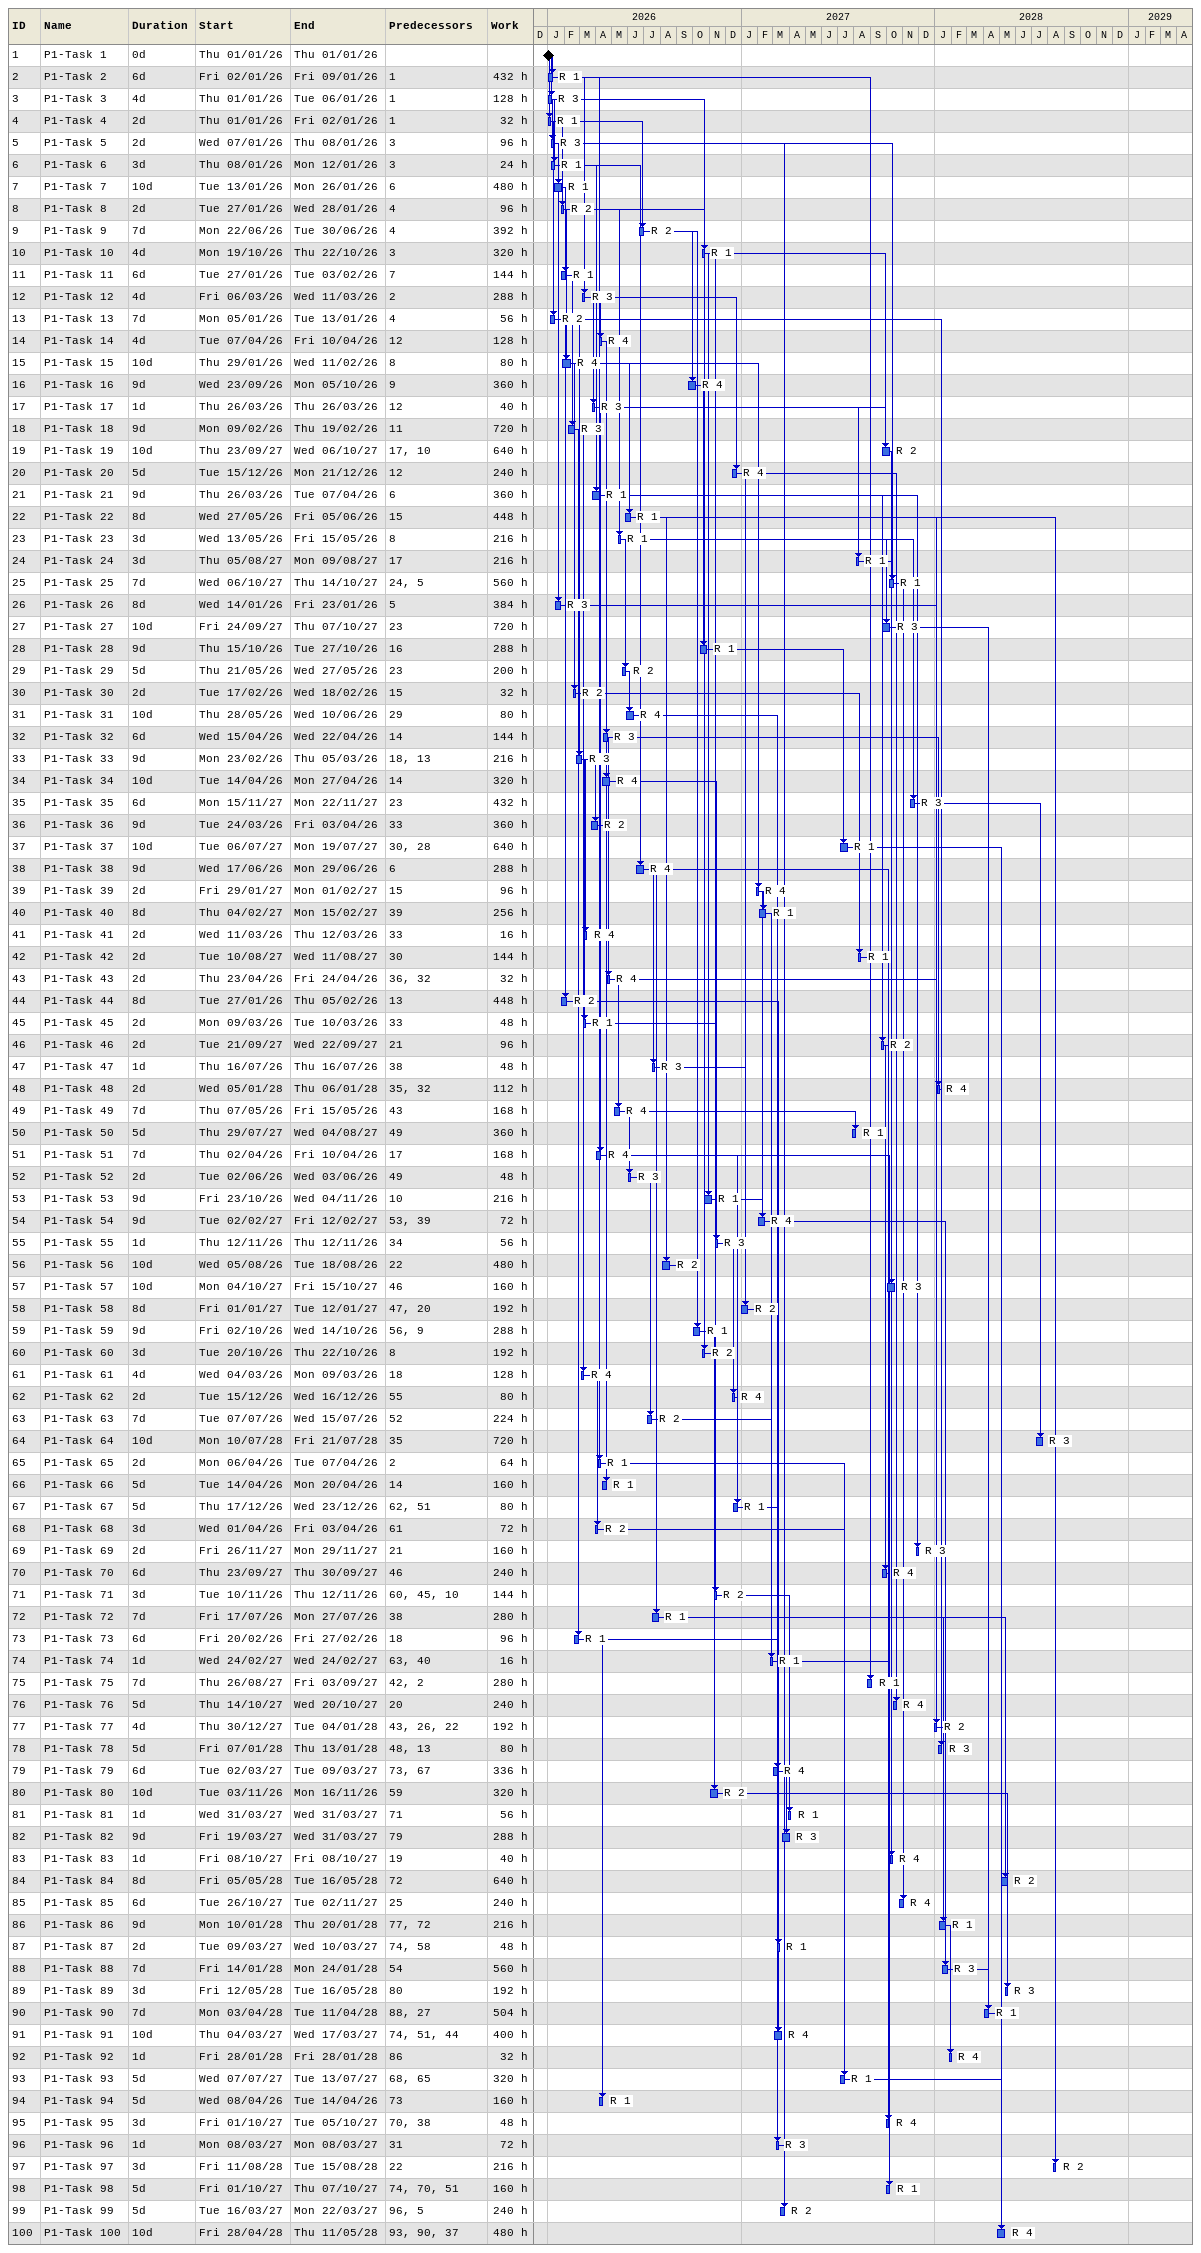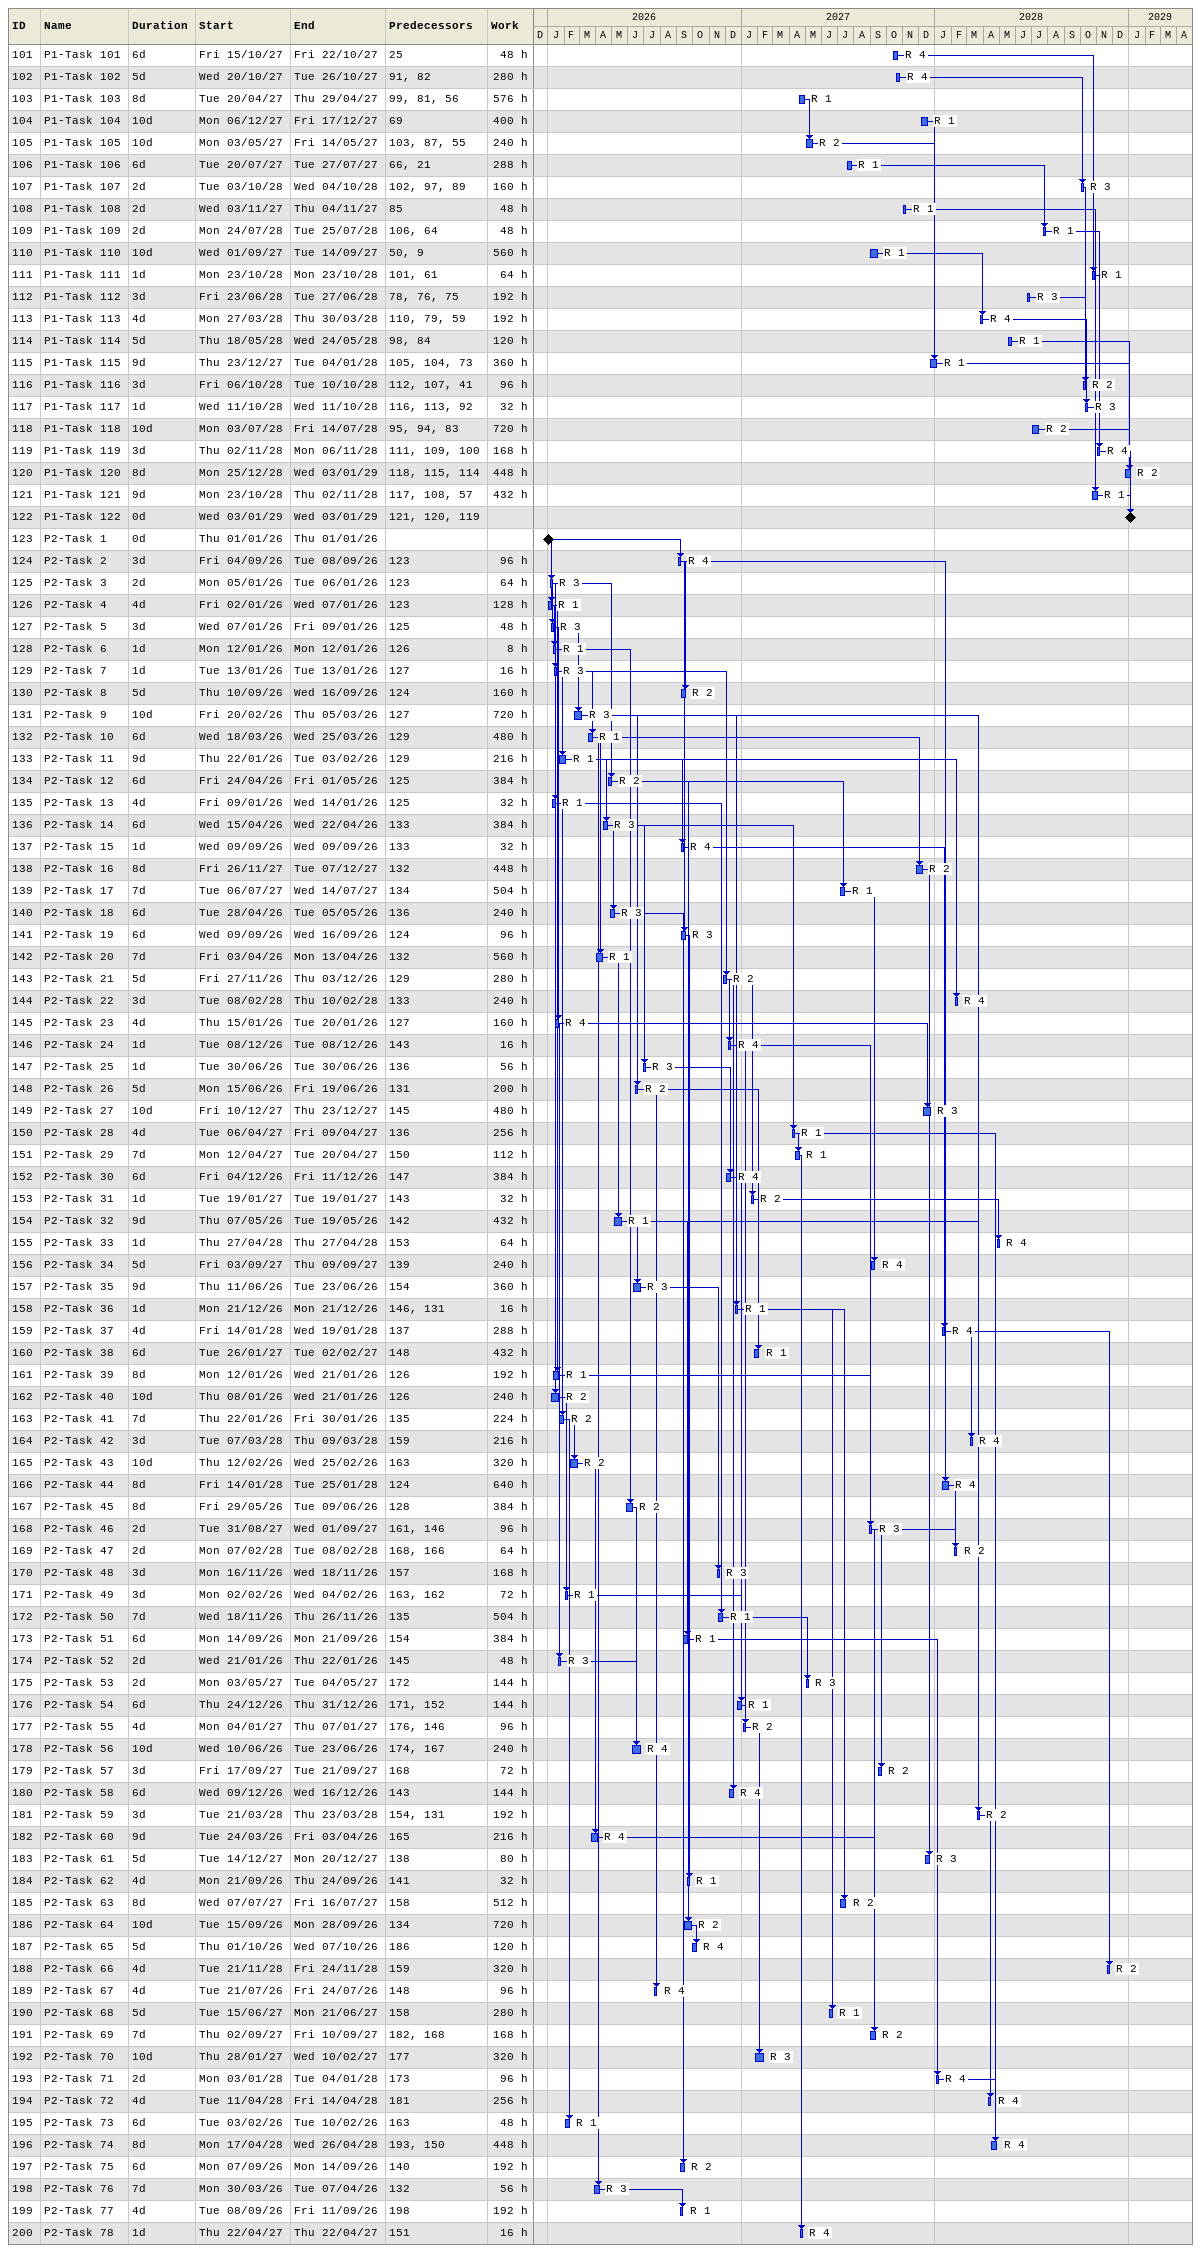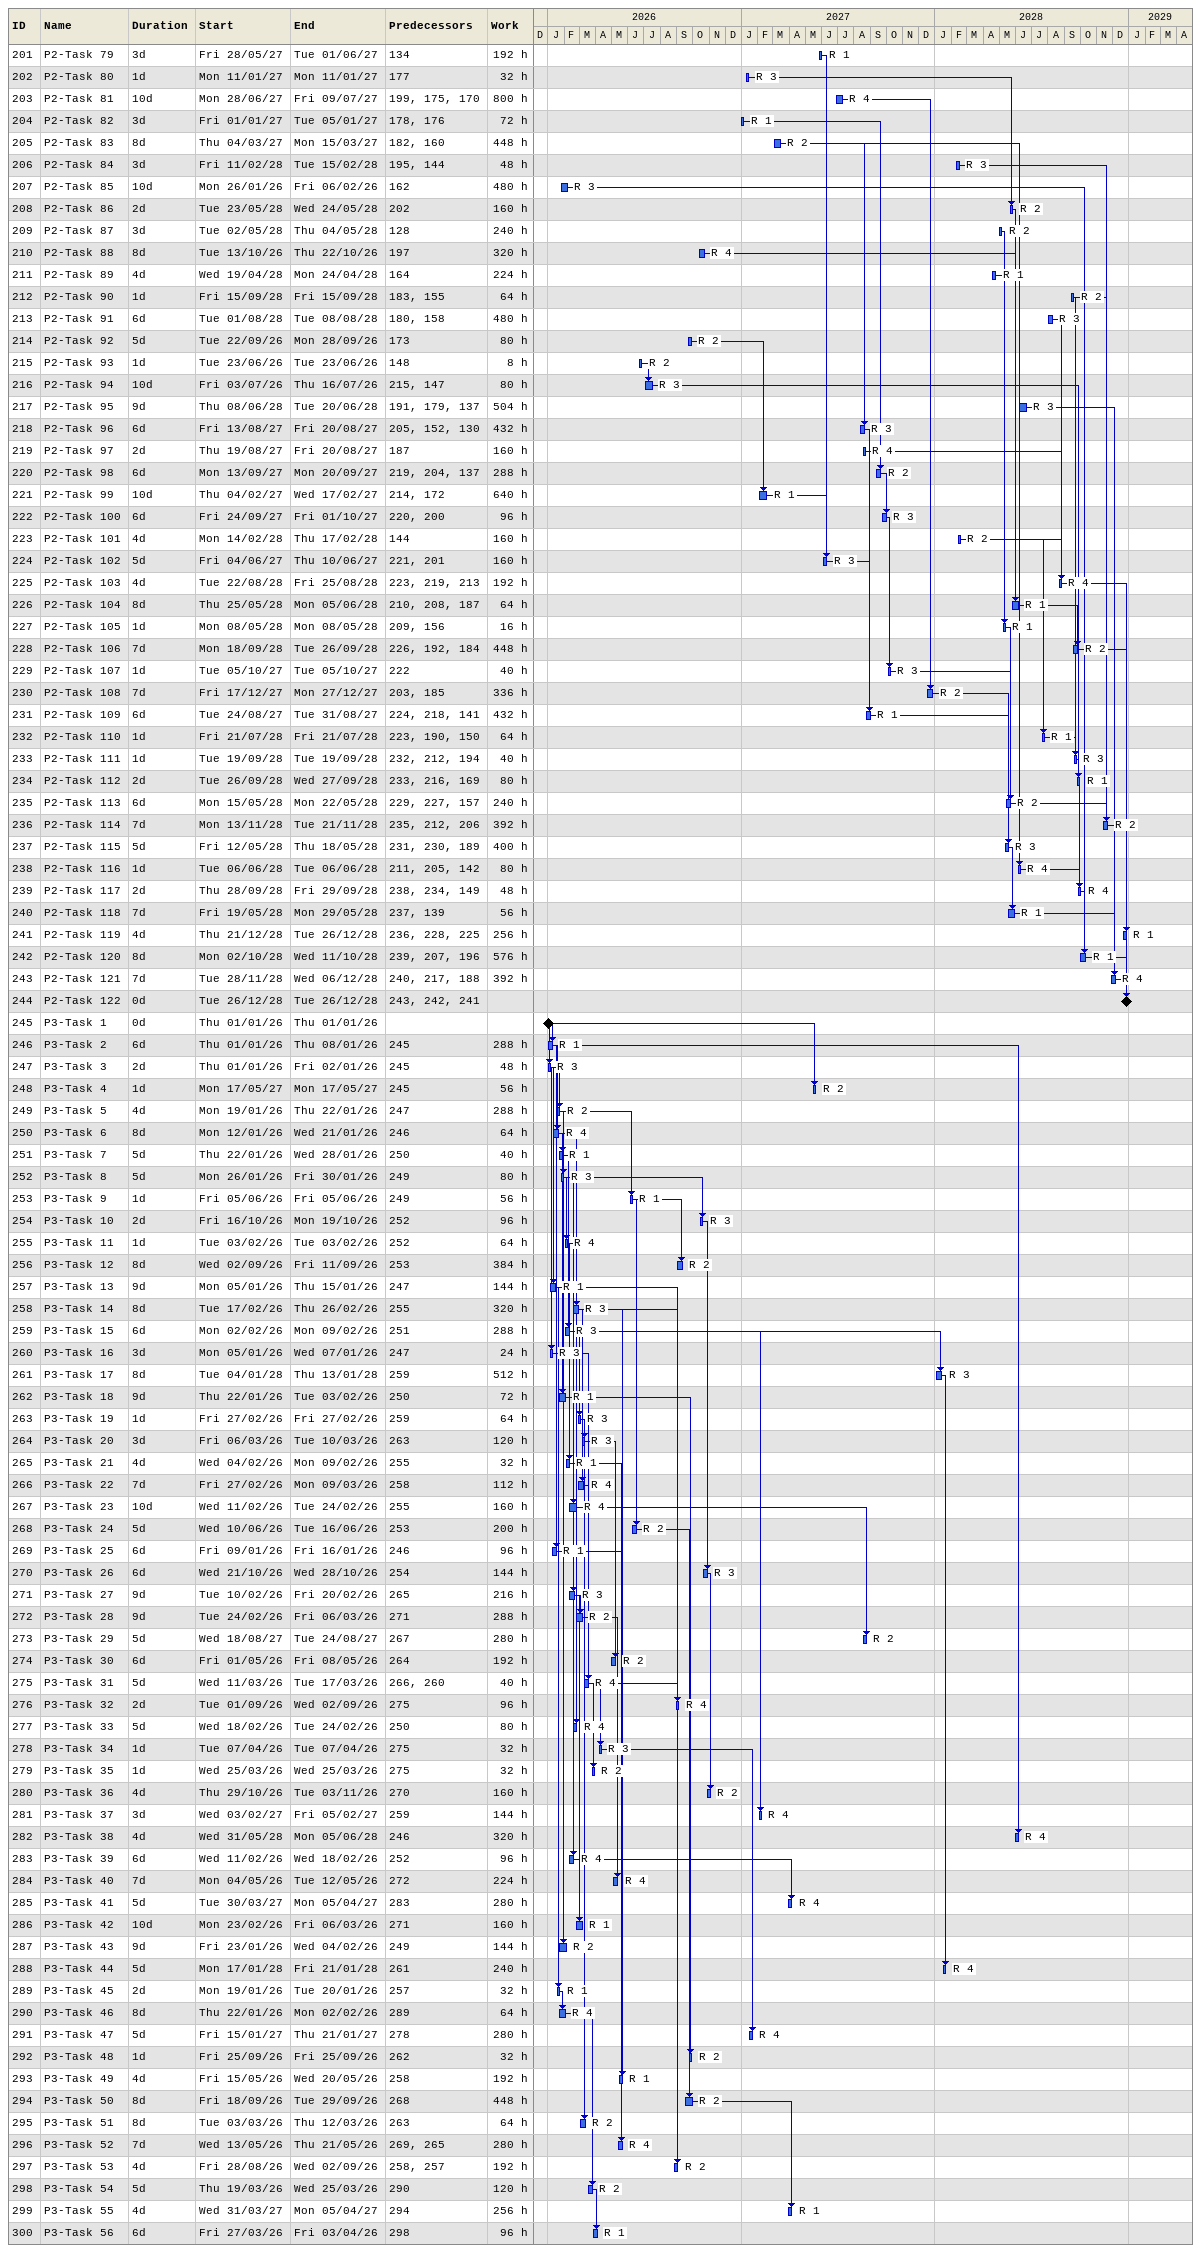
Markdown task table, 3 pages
| ID | Task | Duration | Start | Finish | Predecessors | Resources | Work (h) |
|---|---|---|---|---|---|---|---|
| 1 | P1-Task 1 | 0d | 2026-01-01 | 2026-01-01 |  |  |  |
| 2 | P1-Task 2 | 6d | 2026-01-02 | 2026-01-09 | 1 | R 1 | 432 |
| 3 | P1-Task 3 | 4d | 2026-01-01 | 2026-01-06 | 1 | R 3 | 128 |
| 4 | P1-Task 4 | 2d | 2026-01-01 | 2026-01-02 | 1 | R 1 | 32 |
| 5 | P1-Task 5 | 2d | 2026-01-07 | 2026-01-08 | 3 | R 3 | 96 |
| 6 | P1-Task 6 | 3d | 2026-01-08 | 2026-01-12 | 3 | R 1 | 24 |
| 7 | P1-Task 7 | 10d | 2026-01-13 | 2026-01-26 | 6 | R 1 | 480 |
| 8 | P1-Task 8 | 2d | 2026-01-27 | 2026-01-28 | 4 | R 2 | 96 |
| 9 | P1-Task 9 | 7d | 2026-06-22 | 2026-06-30 | 4 | R 2 | 392 |
| 10 | P1-Task 10 | 4d | 2026-10-19 | 2026-10-22 | 3 | R 1 | 320 |
| 11 | P1-Task 11 | 6d | 2026-01-27 | 2026-02-03 | 7 | R 1 | 144 |
| 12 | P1-Task 12 | 4d | 2026-03-06 | 2026-03-11 | 2 | R 3 | 288 |
| 13 | P1-Task 13 | 7d | 2026-01-05 | 2026-01-13 | 4 | R 2 | 56 |
| 14 | P1-Task 14 | 4d | 2026-04-07 | 2026-04-10 | 12 | R 4 | 128 |
| 15 | P1-Task 15 | 10d | 2026-01-29 | 2026-02-11 | 8 | R 4 | 80 |
| 16 | P1-Task 16 | 9d | 2026-09-23 | 2026-10-05 | 9 | R 4 | 360 |
| 17 | P1-Task 17 | 1d | 2026-03-26 | 2026-03-26 | 12 | R 3 | 40 |
| 18 | P1-Task 18 | 9d | 2026-02-09 | 2026-02-19 | 11 | R 3 | 720 |
| 19 | P1-Task 19 | 10d | 2027-09-23 | 2027-10-06 | 17, 10 | R 2 | 640 |
| 20 | P1-Task 20 | 5d | 2026-12-15 | 2026-12-21 | 12 | R 4 | 240 |
| 21 | P1-Task 21 | 9d | 2026-03-26 | 2026-04-07 | 6 | R 1 | 360 |
| 22 | P1-Task 22 | 8d | 2026-05-27 | 2026-06-05 | 15 | R 1 | 448 |
| 23 | P1-Task 23 | 3d | 2026-05-13 | 2026-05-15 | 8 | R 1 | 216 |
| 24 | P1-Task 24 | 3d | 2027-08-05 | 2027-08-09 | 17 | R 1 | 216 |
| 25 | P1-Task 25 | 7d | 2027-10-06 | 2027-10-14 | 24, 5 | R 1 | 560 |
| 26 | P1-Task 26 | 8d | 2026-01-14 | 2026-01-23 | 5 | R 3 | 384 |
| 27 | P1-Task 27 | 10d | 2027-09-24 | 2027-10-07 | 23 | R 3 | 720 |
| 28 | P1-Task 28 | 9d | 2026-10-15 | 2026-10-27 | 16 | R 1 | 288 |
| 29 | P1-Task 29 | 5d | 2026-05-21 | 2026-05-27 | 23 | R 2 | 200 |
| 30 | P1-Task 30 | 2d | 2026-02-17 | 2026-02-18 | 15 | R 2 | 32 |
| 31 | P1-Task 31 | 10d | 2026-05-28 | 2026-06-10 | 29 | R 4 | 80 |
| 32 | P1-Task 32 | 6d | 2026-04-15 | 2026-04-22 | 14 | R 3 | 144 |
| 33 | P1-Task 33 | 9d | 2026-02-23 | 2026-03-05 | 18, 13 | R 3 | 216 |
| 34 | P1-Task 34 | 10d | 2026-04-14 | 2026-04-27 | 14 | R 4 | 320 |
| 35 | P1-Task 35 | 6d | 2027-11-15 | 2027-11-22 | 23 | R 3 | 432 |
| 36 | P1-Task 36 | 9d | 2026-03-24 | 2026-04-03 | 33 | R 2 | 360 |
| 37 | P1-Task 37 | 10d | 2027-07-06 | 2027-07-19 | 30, 28 | R 1 | 640 |
| 38 | P1-Task 38 | 9d | 2026-06-17 | 2026-06-29 | 6 | R 4 | 288 |
| 39 | P1-Task 39 | 2d | 2027-01-29 | 2027-02-01 | 15 | R 4 | 96 |
| 40 | P1-Task 40 | 8d | 2027-02-04 | 2027-02-15 | 39 | R 1 | 256 |
| 41 | P1-Task 41 | 2d | 2026-03-11 | 2026-03-12 | 33 | R 4 | 16 |
| 42 | P1-Task 42 | 2d | 2027-08-10 | 2027-08-11 | 30 | R 1 | 144 |
| 43 | P1-Task 43 | 2d | 2026-04-23 | 2026-04-24 | 36, 32 | R 4 | 32 |
| 44 | P1-Task 44 | 8d | 2026-01-27 | 2026-02-05 | 13 | R 2 | 448 |
| 45 | P1-Task 45 | 2d | 2026-03-09 | 2026-03-10 | 33 | R 1 | 48 |
| 46 | P1-Task 46 | 2d | 2027-09-21 | 2027-09-22 | 21 | R 2 | 96 |
| 47 | P1-Task 47 | 1d | 2026-07-16 | 2026-07-16 | 38 | R 3 | 48 |
| 48 | P1-Task 48 | 2d | 2028-01-05 | 2028-01-06 | 35, 32 | R 4 | 112 |
| 49 | P1-Task 49 | 7d | 2026-05-07 | 2026-05-15 | 43 | R 4 | 168 |
| 50 | P1-Task 50 | 5d | 2027-07-29 | 2027-08-04 | 49 | R 1 | 360 |
| 51 | P1-Task 51 | 7d | 2026-04-02 | 2026-04-10 | 17 | R 4 | 168 |
| 52 | P1-Task 52 | 2d | 2026-06-02 | 2026-06-03 | 49 | R 3 | 48 |
| 53 | P1-Task 53 | 9d | 2026-10-23 | 2026-11-04 | 10 | R 1 | 216 |
| 54 | P1-Task 54 | 9d | 2027-02-02 | 2027-02-12 | 53, 39 | R 4 | 72 |
| 55 | P1-Task 55 | 1d | 2026-11-12 | 2026-11-12 | 34 | R 3 | 56 |
| 56 | P1-Task 56 | 10d | 2026-08-05 | 2026-08-18 | 22 | R 2 | 480 |
| 57 | P1-Task 57 | 10d | 2027-10-04 | 2027-10-15 | 46 | R 3 | 160 |
| 58 | P1-Task 58 | 8d | 2027-01-01 | 2027-01-12 | 47, 20 | R 2 | 192 |
| 59 | P1-Task 59 | 9d | 2026-10-02 | 2026-10-14 | 56, 9 | R 1 | 288 |
| 60 | P1-Task 60 | 3d | 2026-10-20 | 2026-10-22 | 8 | R 2 | 192 |
| 61 | P1-Task 61 | 4d | 2026-03-04 | 2026-03-09 | 18 | R 4 | 128 |
| 62 | P1-Task 62 | 2d | 2026-12-15 | 2026-12-16 | 55 | R 4 | 80 |
| 63 | P1-Task 63 | 7d | 2026-07-07 | 2026-07-15 | 52 | R 2 | 224 |
| 64 | P1-Task 64 | 10d | 2028-07-10 | 2028-07-21 | 35 | R 3 | 720 |
| 65 | P1-Task 65 | 2d | 2026-04-06 | 2026-04-07 | 2 | R 1 | 64 |
| 66 | P1-Task 66 | 5d | 2026-04-14 | 2026-04-20 | 14 | R 1 | 160 |
| 67 | P1-Task 67 | 5d | 2026-12-17 | 2026-12-23 | 62, 51 | R 1 | 80 |
| 68 | P1-Task 68 | 3d | 2026-04-01 | 2026-04-03 | 61 | R 2 | 72 |
| 69 | P1-Task 69 | 2d | 2027-11-26 | 2027-11-29 | 21 | R 3 | 160 |
| 70 | P1-Task 70 | 6d | 2027-09-23 | 2027-09-30 | 46 | R 4 | 240 |
| 71 | P1-Task 71 | 3d | 2026-11-10 | 2026-11-12 | 60, 45, 10 | R 2 | 144 |
| 72 | P1-Task 72 | 7d | 2026-07-17 | 2026-07-27 | 38 | R 1 | 280 |
| 73 | P1-Task 73 | 6d | 2026-02-20 | 2026-02-27 | 18 | R 1 | 96 |
| 74 | P1-Task 74 | 1d | 2027-02-24 | 2027-02-24 | 63, 40 | R 1 | 16 |
| 75 | P1-Task 75 | 7d | 2027-08-26 | 2027-09-03 | 42, 2 | R 1 | 280 |
| 76 | P1-Task 76 | 5d | 2027-10-14 | 2027-10-20 | 20 | R 4 | 240 |
| 77 | P1-Task 77 | 4d | 2027-12-30 | 2028-01-04 | 43, 26, 22 | R 2 | 192 |
| 78 | P1-Task 78 | 5d | 2028-01-07 | 2028-01-13 | 48, 13 | R 3 | 80 |
| 79 | P1-Task 79 | 6d | 2027-03-02 | 2027-03-09 | 73, 67 | R 4 | 336 |
| 80 | P1-Task 80 | 10d | 2026-11-03 | 2026-11-16 | 59 | R 2 | 320 |
| 81 | P1-Task 81 | 1d | 2027-03-31 | 2027-03-31 | 71 | R 1 | 56 |
| 82 | P1-Task 82 | 9d | 2027-03-19 | 2027-03-31 | 79 | R 3 | 288 |
| 83 | P1-Task 83 | 1d | 2027-10-08 | 2027-10-08 | 19 | R 4 | 40 |
| 84 | P1-Task 84 | 8d | 2028-05-05 | 2028-05-16 | 72 | R 2 | 640 |
| 85 | P1-Task 85 | 6d | 2027-10-26 | 2027-11-02 | 25 | R 4 | 240 |
| 86 | P1-Task 86 | 9d | 2028-01-10 | 2028-01-20 | 77, 72 | R 1 | 216 |
| 87 | P1-Task 87 | 2d | 2027-03-09 | 2027-03-10 | 74, 58 | R 1 | 48 |
| 88 | P1-Task 88 | 7d | 2028-01-14 | 2028-01-24 | 54 | R 3 | 560 |
| 89 | P1-Task 89 | 3d | 2028-05-12 | 2028-05-16 | 80 | R 3 | 192 |
| 90 | P1-Task 90 | 7d | 2028-04-03 | 2028-04-11 | 88, 27 | R 1 | 504 |
| 91 | P1-Task 91 | 10d | 2027-03-04 | 2027-03-17 | 74, 51, 44 | R 4 | 400 |
| 92 | P1-Task 92 | 1d | 2028-01-28 | 2028-01-28 | 86 | R 4 | 32 |
| 93 | P1-Task 93 | 5d | 2027-07-07 | 2027-07-13 | 68, 65 | R 1 | 320 |
| 94 | P1-Task 94 | 5d | 2026-04-08 | 2026-04-14 | 73 | R 1 | 160 |
| 95 | P1-Task 95 | 3d | 2027-10-01 | 2027-10-05 | 70, 38 | R 4 | 48 |
| 96 | P1-Task 96 | 1d | 2027-03-08 | 2027-03-08 | 31 | R 3 | 72 |
| 97 | P1-Task 97 | 3d | 2028-08-11 | 2028-08-15 | 22 | R 2 | 216 |
| 98 | P1-Task 98 | 5d | 2027-10-01 | 2027-10-07 | 74, 70, 51 | R 1 | 160 |
| 99 | P1-Task 99 | 5d | 2027-03-16 | 2027-03-22 | 96, 5 | R 2 | 240 |
| 100 | P1-Task 100 | 10d | 2028-04-28 | 2028-05-11 | 93, 90, 37 | R 4 | 480 |
| 101 | P1-Task 101 | 6d | 2027-10-15 | 2027-10-22 | 25 | R 4 | 48 |
| 102 | P1-Task 102 | 5d | 2027-10-20 | 2027-10-26 | 91, 82 | R 4 | 280 |
| 103 | P1-Task 103 | 8d | 2027-04-20 | 2027-04-29 | 99, 81, 56 | R 1 | 576 |
| 104 | P1-Task 104 | 10d | 2027-12-06 | 2027-12-17 | 69 | R 1 | 400 |
| 105 | P1-Task 105 | 10d | 2027-05-03 | 2027-05-14 | 103, 87, 55 | R 2 | 240 |
| 106 | P1-Task 106 | 6d | 2027-07-20 | 2027-07-27 | 66, 21 | R 1 | 288 |
| 107 | P1-Task 107 | 2d | 2028-10-03 | 2028-10-04 | 102, 97, 89 | R 3 | 160 |
| 108 | P1-Task 108 | 2d | 2027-11-03 | 2027-11-04 | 85 | R 1 | 48 |
| 109 | P1-Task 109 | 2d | 2028-07-24 | 2028-07-25 | 106, 64 | R 1 | 48 |
| 110 | P1-Task 110 | 10d | 2027-09-01 | 2027-09-14 | 50, 9 | R 1 | 560 |
| 111 | P1-Task 111 | 1d | 2028-10-23 | 2028-10-23 | 101, 61 | R 1 | 64 |
| 112 | P1-Task 112 | 3d | 2028-06-23 | 2028-06-27 | 78, 76, 75 | R 3 | 192 |
| 113 | P1-Task 113 | 4d | 2028-03-27 | 2028-03-30 | 110, 79, 59 | R 4 | 192 |
| 114 | P1-Task 114 | 5d | 2028-05-18 | 2028-05-24 | 98, 84 | R 1 | 120 |
| 115 | P1-Task 115 | 9d | 2027-12-23 | 2028-01-04 | 105, 104, 73 | R 1 | 360 |
| 116 | P1-Task 116 | 3d | 2028-10-06 | 2028-10-10 | 112, 107, 41 | R 2 | 96 |
| 117 | P1-Task 117 | 1d | 2028-10-11 | 2028-10-11 | 116, 113, 92 | R 3 | 32 |
| 118 | P1-Task 118 | 10d | 2028-07-03 | 2028-07-14 | 95, 94, 83 | R 2 | 720 |
| 119 | P1-Task 119 | 3d | 2028-11-02 | 2028-11-06 | 111, 109, 100 | R 4 | 168 |
| 120 | P1-Task 120 | 8d | 2028-12-25 | 2029-01-03 | 118, 115, 114 | R 2 | 448 |
| 121 | P1-Task 121 | 9d | 2028-10-23 | 2028-11-02 | 117, 108, 57 | R 1 | 432 |
| 122 | P1-Task 122 | 0d | 2029-01-03 | 2029-01-03 | 121, 120, 119 |  |  |
| 123 | P2-Task 1 | 0d | 2026-01-01 | 2026-01-01 |  |  |  |
| 124 | P2-Task 2 | 3d | 2026-09-04 | 2026-09-08 | 123 | R 4 | 96 |
| 125 | P2-Task 3 | 2d | 2026-01-05 | 2026-01-06 | 123 | R 3 | 64 |
| 126 | P2-Task 4 | 4d | 2026-01-02 | 2026-01-07 | 123 | R 1 | 128 |
| 127 | P2-Task 5 | 3d | 2026-01-07 | 2026-01-09 | 125 | R 3 | 48 |
| 128 | P2-Task 6 | 1d | 2026-01-12 | 2026-01-12 | 126 | R 1 | 8 |
| 129 | P2-Task 7 | 1d | 2026-01-13 | 2026-01-13 | 127 | R 3 | 16 |
| 130 | P2-Task 8 | 5d | 2026-09-10 | 2026-09-16 | 124 | R 2 | 160 |
| 131 | P2-Task 9 | 10d | 2026-02-20 | 2026-03-05 | 127 | R 3 | 720 |
| 132 | P2-Task 10 | 6d | 2026-03-18 | 2026-03-25 | 129 | R 1 | 480 |
| 133 | P2-Task 11 | 9d | 2026-01-22 | 2026-02-03 | 129 | R 1 | 216 |
| 134 | P2-Task 12 | 6d | 2026-04-24 | 2026-05-01 | 125 | R 2 | 384 |
| 135 | P2-Task 13 | 4d | 2026-01-09 | 2026-01-14 | 125 | R 1 | 32 |
| 136 | P2-Task 14 | 6d | 2026-04-15 | 2026-04-22 | 133 | R 3 | 384 |
| 137 | P2-Task 15 | 1d | 2026-09-09 | 2026-09-09 | 133 | R 4 | 32 |
| 138 | P2-Task 16 | 8d | 2027-11-26 | 2027-12-07 | 132 | R 2 | 448 |
| 139 | P2-Task 17 | 7d | 2027-07-06 | 2027-07-14 | 134 | R 1 | 504 |
| 140 | P2-Task 18 | 6d | 2026-04-28 | 2026-05-05 | 136 | R 3 | 240 |
| 141 | P2-Task 19 | 6d | 2026-09-09 | 2026-09-16 | 124 | R 3 | 96 |
| 142 | P2-Task 20 | 7d | 2026-04-03 | 2026-04-13 | 132 | R 1 | 560 |
| 143 | P2-Task 21 | 5d | 2026-11-27 | 2026-12-03 | 129 | R 2 | 280 |
| 144 | P2-Task 22 | 3d | 2028-02-08 | 2028-02-10 | 133 | R 4 | 240 |
| 145 | P2-Task 23 | 4d | 2026-01-15 | 2026-01-20 | 127 | R 4 | 160 |
| 146 | P2-Task 24 | 1d | 2026-12-08 | 2026-12-08 | 143 | R 4 | 16 |
| 147 | P2-Task 25 | 1d | 2026-06-30 | 2026-06-30 | 136 | R 3 | 56 |
| 148 | P2-Task 26 | 5d | 2026-06-15 | 2026-06-19 | 131 | R 2 | 200 |
| 149 | P2-Task 27 | 10d | 2027-12-10 | 2027-12-23 | 145 | R 3 | 480 |
| 150 | P2-Task 28 | 4d | 2027-04-06 | 2027-04-09 | 136 | R 1 | 256 |
| 151 | P2-Task 29 | 7d | 2027-04-12 | 2027-04-20 | 150 | R 1 | 112 |
| 152 | P2-Task 30 | 6d | 2026-12-04 | 2026-12-11 | 147 | R 4 | 384 |
| 153 | P2-Task 31 | 1d | 2027-01-19 | 2027-01-19 | 143 | R 2 | 32 |
| 154 | P2-Task 32 | 9d | 2026-05-07 | 2026-05-19 | 142 | R 1 | 432 |
| 155 | P2-Task 33 | 1d | 2028-04-27 | 2028-04-27 | 153 | R 4 | 64 |
| 156 | P2-Task 34 | 5d | 2027-09-03 | 2027-09-09 | 139 | R 4 | 240 |
| 157 | P2-Task 35 | 9d | 2026-06-11 | 2026-06-23 | 154 | R 3 | 360 |
| 158 | P2-Task 36 | 1d | 2026-12-21 | 2026-12-21 | 146, 131 | R 1 | 16 |
| 159 | P2-Task 37 | 4d | 2028-01-14 | 2028-01-19 | 137 | R 4 | 288 |
| 160 | P2-Task 38 | 6d | 2027-01-26 | 2027-02-02 | 148 | R 1 | 432 |
| 161 | P2-Task 39 | 8d | 2026-01-12 | 2026-01-21 | 126 | R 1 | 192 |
| 162 | P2-Task 40 | 10d | 2026-01-08 | 2026-01-21 | 126 | R 2 | 240 |
| 163 | P2-Task 41 | 7d | 2026-01-22 | 2026-01-30 | 135 | R 2 | 224 |
| 164 | P2-Task 42 | 3d | 2028-03-07 | 2028-03-09 | 159 | R 4 | 216 |
| 165 | P2-Task 43 | 10d | 2026-02-12 | 2026-02-25 | 163 | R 2 | 320 |
| 166 | P2-Task 44 | 8d | 2028-01-14 | 2028-01-25 | 124 | R 4 | 640 |
| 167 | P2-Task 45 | 8d | 2026-05-29 | 2026-06-09 | 128 | R 2 | 384 |
| 168 | P2-Task 46 | 2d | 2027-08-31 | 2027-09-01 | 161, 146 | R 3 | 96 |
| 169 | P2-Task 47 | 2d | 2028-02-07 | 2028-02-08 | 168, 166 | R 2 | 64 |
| 170 | P2-Task 48 | 3d | 2026-11-16 | 2026-11-18 | 157 | R 3 | 168 |
| 171 | P2-Task 49 | 3d | 2026-02-02 | 2026-02-04 | 163, 162 | R 1 | 72 |
| 172 | P2-Task 50 | 7d | 2026-11-18 | 2026-11-26 | 135 | R 1 | 504 |
| 173 | P2-Task 51 | 6d | 2026-09-14 | 2026-09-21 | 154 | R 1 | 384 |
| 174 | P2-Task 52 | 2d | 2026-01-21 | 2026-01-22 | 145 | R 3 | 48 |
| 175 | P2-Task 53 | 2d | 2027-05-03 | 2027-05-04 | 172 | R 3 | 144 |
| 176 | P2-Task 54 | 6d | 2026-12-24 | 2026-12-31 | 171, 152 | R 1 | 144 |
| 177 | P2-Task 55 | 4d | 2027-01-04 | 2027-01-07 | 176, 146 | R 2 | 96 |
| 178 | P2-Task 56 | 10d | 2026-06-10 | 2026-06-23 | 174, 167 | R 4 | 240 |
| 179 | P2-Task 57 | 3d | 2027-09-17 | 2027-09-21 | 168 | R 2 | 72 |
| 180 | P2-Task 58 | 6d | 2026-12-09 | 2026-12-16 | 143 | R 4 | 144 |
| 181 | P2-Task 59 | 3d | 2028-03-21 | 2028-03-23 | 154, 131 | R 2 | 192 |
| 182 | P2-Task 60 | 9d | 2026-03-24 | 2026-04-03 | 165 | R 4 | 216 |
| 183 | P2-Task 61 | 5d | 2027-12-14 | 2027-12-20 | 138 | R 3 | 80 |
| 184 | P2-Task 62 | 4d | 2026-09-21 | 2026-09-24 | 141 | R 1 | 32 |
| 185 | P2-Task 63 | 8d | 2027-07-07 | 2027-07-16 | 158 | R 2 | 512 |
| 186 | P2-Task 64 | 10d | 2026-09-15 | 2026-09-28 | 134 | R 2 | 720 |
| 187 | P2-Task 65 | 5d | 2026-10-01 | 2026-10-07 | 186 | R 4 | 120 |
| 188 | P2-Task 66 | 4d | 2028-11-21 | 2028-11-24 | 159 | R 2 | 320 |
| 189 | P2-Task 67 | 4d | 2026-07-21 | 2026-07-24 | 148 | R 4 | 96 |
| 190 | P2-Task 68 | 5d | 2027-06-15 | 2027-06-21 | 158 | R 1 | 280 |
| 191 | P2-Task 69 | 7d | 2027-09-02 | 2027-09-10 | 182, 168 | R 2 | 168 |
| 192 | P2-Task 70 | 10d | 2027-01-28 | 2027-02-10 | 177 | R 3 | 320 |
| 193 | P2-Task 71 | 2d | 2028-01-03 | 2028-01-04 | 173 | R 4 | 96 |
| 194 | P2-Task 72 | 4d | 2028-04-11 | 2028-04-14 | 181 | R 4 | 256 |
| 195 | P2-Task 73 | 6d | 2026-02-03 | 2026-02-10 | 163 | R 1 | 48 |
| 196 | P2-Task 74 | 8d | 2028-04-17 | 2028-04-26 | 193, 150 | R 4 | 448 |
| 197 | P2-Task 75 | 6d | 2026-09-07 | 2026-09-14 | 140 | R 2 | 192 |
| 198 | P2-Task 76 | 7d | 2026-03-30 | 2026-04-07 | 132 | R 3 | 56 |
| 199 | P2-Task 77 | 4d | 2026-09-08 | 2026-09-11 | 198 | R 1 | 192 |
| 200 | P2-Task 78 | 1d | 2027-04-22 | 2027-04-22 | 151 | R 4 | 16 |
| 201 | P2-Task 79 | 3d | 2027-05-28 | 2027-06-01 | 134 | R 1 | 192 |
| 202 | P2-Task 80 | 1d | 2027-01-11 | 2027-01-11 | 177 | R 3 | 32 |
| 203 | P2-Task 81 | 10d | 2027-06-28 | 2027-07-09 | 199, 175, 170 | R 4 | 800 |
| 204 | P2-Task 82 | 3d | 2027-01-01 | 2027-01-05 | 178, 176 | R 1 | 72 |
| 205 | P2-Task 83 | 8d | 2027-03-04 | 2027-03-15 | 182, 160 | R 2 | 448 |
| 206 | P2-Task 84 | 3d | 2028-02-11 | 2028-02-15 | 195, 144 | R 3 | 48 |
| 207 | P2-Task 85 | 10d | 2026-01-26 | 2026-02-06 | 162 | R 3 | 480 |
| 208 | P2-Task 86 | 2d | 2028-05-23 | 2028-05-24 | 202 | R 2 | 160 |
| 209 | P2-Task 87 | 3d | 2028-05-02 | 2028-05-04 | 128 | R 2 | 240 |
| 210 | P2-Task 88 | 8d | 2026-10-13 | 2026-10-22 | 197 | R 4 | 320 |
| 211 | P2-Task 89 | 4d | 2028-04-19 | 2028-04-24 | 164 | R 1 | 224 |
| 212 | P2-Task 90 | 1d | 2028-09-15 | 2028-09-15 | 183, 155 | R 2 | 64 |
| 213 | P2-Task 91 | 6d | 2028-08-01 | 2028-08-08 | 180, 158 | R 3 | 480 |
| 214 | P2-Task 92 | 5d | 2026-09-22 | 2026-09-28 | 173 | R 2 | 80 |
| 215 | P2-Task 93 | 1d | 2026-06-23 | 2026-06-23 | 148 | R 2 | 8 |
| 216 | P2-Task 94 | 10d | 2026-07-03 | 2026-07-16 | 215, 147 | R 3 | 80 |
| 217 | P2-Task 95 | 9d | 2028-06-08 | 2028-06-20 | 191, 179, 137 | R 3 | 504 |
| 218 | P2-Task 96 | 6d | 2027-08-13 | 2027-08-20 | 205, 152, 130 | R 3 | 432 |
| 219 | P2-Task 97 | 2d | 2027-08-19 | 2027-08-20 | 187 | R 4 | 160 |
| 220 | P2-Task 98 | 6d | 2027-09-13 | 2027-09-20 | 219, 204, 137 | R 2 | 288 |
| 221 | P2-Task 99 | 10d | 2027-02-04 | 2027-02-17 | 214, 172 | R 1 | 640 |
| 222 | P2-Task 100 | 6d | 2027-09-24 | 2027-10-01 | 220, 200 | R 3 | 96 |
| 223 | P2-Task 101 | 4d | 2028-02-14 | 2028-02-17 | 144 | R 2 | 160 |
| 224 | P2-Task 102 | 5d | 2027-06-04 | 2027-06-10 | 221, 201 | R 3 | 160 |
| 225 | P2-Task 103 | 4d | 2028-08-22 | 2028-08-25 | 223, 219, 213 | R 4 | 192 |
| 226 | P2-Task 104 | 8d | 2028-05-25 | 2028-06-05 | 210, 208, 187 | R 1 | 64 |
| 227 | P2-Task 105 | 1d | 2028-05-08 | 2028-05-08 | 209, 156 | R 1 | 16 |
| 228 | P2-Task 106 | 7d | 2028-09-18 | 2028-09-26 | 226, 192, 184 | R 2 | 448 |
| 229 | P2-Task 107 | 1d | 2027-10-05 | 2027-10-05 | 222 | R 3 | 40 |
| 230 | P2-Task 108 | 7d | 2027-12-17 | 2027-12-27 | 203, 185 | R 2 | 336 |
| 231 | P2-Task 109 | 6d | 2027-08-24 | 2027-08-31 | 224, 218, 141 | R 1 | 432 |
| 232 | P2-Task 110 | 1d | 2028-07-21 | 2028-07-21 | 223, 190, 150 | R 1 | 64 |
| 233 | P2-Task 111 | 1d | 2028-09-19 | 2028-09-19 | 232, 212, 194 | R 3 | 40 |
| 234 | P2-Task 112 | 2d | 2028-09-26 | 2028-09-27 | 233, 216, 169 | R 1 | 80 |
| 235 | P2-Task 113 | 6d | 2028-05-15 | 2028-05-22 | 229, 227, 157 | R 2 | 240 |
| 236 | P2-Task 114 | 7d | 2028-11-13 | 2028-11-21 | 235, 212, 206 | R 2 | 392 |
| 237 | P2-Task 115 | 5d | 2028-05-12 | 2028-05-18 | 231, 230, 189 | R 3 | 400 |
| 238 | P2-Task 116 | 1d | 2028-06-06 | 2028-06-06 | 211, 205, 142 | R 4 | 80 |
| 239 | P2-Task 117 | 2d | 2028-09-28 | 2028-09-29 | 238, 234, 149 | R 4 | 48 |
| 240 | P2-Task 118 | 7d | 2028-05-19 | 2028-05-29 | 237, 139 | R 1 | 56 |
| 241 | P2-Task 119 | 4d | 2028-12-21 | 2028-12-26 | 236, 228, 225 | R 1 | 256 |
| 242 | P2-Task 120 | 8d | 2028-10-02 | 2028-10-11 | 239, 207, 196 | R 1 | 576 |
| 243 | P2-Task 121 | 7d | 2028-11-28 | 2028-12-06 | 240, 217, 188 | R 4 | 392 |
| 244 | P2-Task 122 | 0d | 2028-12-26 | 2028-12-26 | 243, 242, 241 |  |  |
| 245 | P3-Task 1 | 0d | 2026-01-01 | 2026-01-01 |  |  |  |
| 246 | P3-Task 2 | 6d | 2026-01-01 | 2026-01-08 | 245 | R 1 | 288 |
| 247 | P3-Task 3 | 2d | 2026-01-01 | 2026-01-02 | 245 | R 3 | 48 |
| 248 | P3-Task 4 | 1d | 2027-05-17 | 2027-05-17 | 245 | R 2 | 56 |
| 249 | P3-Task 5 | 4d | 2026-01-19 | 2026-01-22 | 247 | R 2 | 288 |
| 250 | P3-Task 6 | 8d | 2026-01-12 | 2026-01-21 | 246 | R 4 | 64 |
| 251 | P3-Task 7 | 5d | 2026-01-22 | 2026-01-28 | 250 | R 1 | 40 |
| 252 | P3-Task 8 | 5d | 2026-01-26 | 2026-01-30 | 249 | R 3 | 80 |
| 253 | P3-Task 9 | 1d | 2026-06-05 | 2026-06-05 | 249 | R 1 | 56 |
| 254 | P3-Task 10 | 2d | 2026-10-16 | 2026-10-19 | 252 | R 3 | 96 |
| 255 | P3-Task 11 | 1d | 2026-02-03 | 2026-02-03 | 252 | R 4 | 64 |
| 256 | P3-Task 12 | 8d | 2026-09-02 | 2026-09-11 | 253 | R 2 | 384 |
| 257 | P3-Task 13 | 9d | 2026-01-05 | 2026-01-15 | 247 | R 1 | 144 |
| 258 | P3-Task 14 | 8d | 2026-02-17 | 2026-02-26 | 255 | R 3 | 320 |
| 259 | P3-Task 15 | 6d | 2026-02-02 | 2026-02-09 | 251 | R 3 | 288 |
| 260 | P3-Task 16 | 3d | 2026-01-05 | 2026-01-07 | 247 | R 3 | 24 |
| 261 | P3-Task 17 | 8d | 2028-01-04 | 2028-01-13 | 259 | R 3 | 512 |
| 262 | P3-Task 18 | 9d | 2026-01-22 | 2026-02-03 | 250 | R 1 | 72 |
| 263 | P3-Task 19 | 1d | 2026-02-27 | 2026-02-27 | 259 | R 3 | 64 |
| 264 | P3-Task 20 | 3d | 2026-03-06 | 2026-03-10 | 263 | R 3 | 120 |
| 265 | P3-Task 21 | 4d | 2026-02-04 | 2026-02-09 | 255 | R 1 | 32 |
| 266 | P3-Task 22 | 7d | 2026-02-27 | 2026-03-09 | 258 | R 4 | 112 |
| 267 | P3-Task 23 | 10d | 2026-02-11 | 2026-02-24 | 255 | R 4 | 160 |
| 268 | P3-Task 24 | 5d | 2026-06-10 | 2026-06-16 | 253 | R 2 | 200 |
| 269 | P3-Task 25 | 6d | 2026-01-09 | 2026-01-16 | 246 | R 1 | 96 |
| 270 | P3-Task 26 | 6d | 2026-10-21 | 2026-10-28 | 254 | R 3 | 144 |
| 271 | P3-Task 27 | 9d | 2026-02-10 | 2026-02-20 | 265 | R 3 | 216 |
| 272 | P3-Task 28 | 9d | 2026-02-24 | 2026-03-06 | 271 | R 2 | 288 |
| 273 | P3-Task 29 | 5d | 2027-08-18 | 2027-08-24 | 267 | R 2 | 280 |
| 274 | P3-Task 30 | 6d | 2026-05-01 | 2026-05-08 | 264 | R 2 | 192 |
| 275 | P3-Task 31 | 5d | 2026-03-11 | 2026-03-17 | 266, 260 | R 4 | 40 |
| 276 | P3-Task 32 | 2d | 2026-09-01 | 2026-09-02 | 275 | R 4 | 96 |
| 277 | P3-Task 33 | 5d | 2026-02-18 | 2026-02-24 | 250 | R 4 | 80 |
| 278 | P3-Task 34 | 1d | 2026-04-07 | 2026-04-07 | 275 | R 3 | 32 |
| 279 | P3-Task 35 | 1d | 2026-03-25 | 2026-03-25 | 275 | R 2 | 32 |
| 280 | P3-Task 36 | 4d | 2026-10-29 | 2026-11-03 | 270 | R 2 | 160 |
| 281 | P3-Task 37 | 3d | 2027-02-03 | 2027-02-05 | 259 | R 4 | 144 |
| 282 | P3-Task 38 | 4d | 2028-05-31 | 2028-06-05 | 246 | R 4 | 320 |
| 283 | P3-Task 39 | 6d | 2026-02-11 | 2026-02-18 | 252 | R 4 | 96 |
| 284 | P3-Task 40 | 7d | 2026-05-04 | 2026-05-12 | 272 | R 4 | 224 |
| 285 | P3-Task 41 | 5d | 2027-03-30 | 2027-04-05 | 283 | R 4 | 280 |
| 286 | P3-Task 42 | 10d | 2026-02-23 | 2026-03-06 | 271 | R 1 | 160 |
| 287 | P3-Task 43 | 9d | 2026-01-23 | 2026-02-04 | 249 | R 2 | 144 |
| 288 | P3-Task 44 | 5d | 2028-01-17 | 2028-01-21 | 261 | R 4 | 240 |
| 289 | P3-Task 45 | 2d | 2026-01-19 | 2026-01-20 | 257 | R 1 | 32 |
| 290 | P3-Task 46 | 8d | 2026-01-22 | 2026-02-02 | 289 | R 4 | 64 |
| 291 | P3-Task 47 | 5d | 2027-01-15 | 2027-01-21 | 278 | R 4 | 280 |
| 292 | P3-Task 48 | 1d | 2026-09-25 | 2026-09-25 | 262 | R 2 | 32 |
| 293 | P3-Task 49 | 4d | 2026-05-15 | 2026-05-20 | 258 | R 1 | 192 |
| 294 | P3-Task 50 | 8d | 2026-09-18 | 2026-09-29 | 268 | R 2 | 448 |
| 295 | P3-Task 51 | 8d | 2026-03-03 | 2026-03-12 | 263 | R 2 | 64 |
| 296 | P3-Task 52 | 7d | 2026-05-13 | 2026-05-21 | 269, 265 | R 4 | 280 |
| 297 | P3-Task 53 | 4d | 2026-08-28 | 2026-09-02 | 258, 257 | R 2 | 192 |
| 298 | P3-Task 54 | 5d | 2026-03-19 | 2026-03-25 | 290 | R 2 | 120 |
| 299 | P3-Task 55 | 4d | 2027-03-31 | 2027-04-05 | 294 | R 1 | 256 |
| 300 | P3-Task 56 | 6d | 2026-03-27 | 2026-04-03 | 298 | R 1 | 96 |
